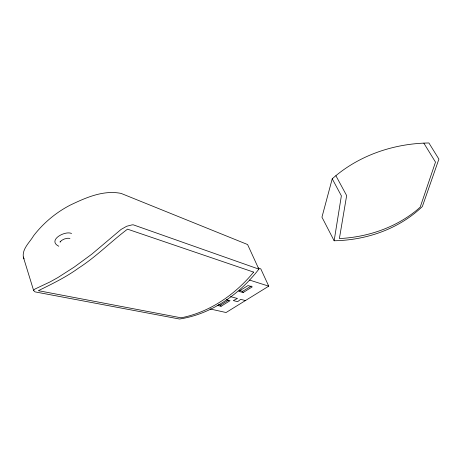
<?xml version="1.0" encoding="UTF-8"?>
<svg xmlns="http://www.w3.org/2000/svg" width="462" height="462" viewBox="0 0 462 462"><rect width="100%" height="100%" fill="white"/><g stroke="black" fill="none" stroke-linecap="round" stroke-linejoin="round"><path stroke-width="0.69" d="M33.662 290.615L34.223 289.558L35.349 288.848L50.115 281.889L57.883 277.558L74.347 266.996L91.84 254.135L121.05 229.447L126.715 226.253L132.08 224.867L133.287 224.827L258.864 269.132A128.552 104.048 -65.2 0 1 179.516 319.023L35.031 291.88L33.662 290.615L23.325 257.039C22.101 248.666 29.805 242.307 33.611 235.736C43.37 223.065 55.914 212.555 70.109 205.186C85.759 197.678 103.355 189.818 121.09 193.405L247.592 244.537L258.864 269.132M60.158 241.609L60.077 242.18L61.429 240.488L64.357 238.993L67.666 238.242L69.941 238.357M334.142 240.766L341.372 195.824L332.224 178.806C358.564 155.347 393.884 143.434 428.903 142.977L438.9 159.119L422.36 206.52A126.686 105.706 7.6 0 1 334.142 240.766L321.95 217.175L332.224 178.806M218.601 304.631L220.553 305.093L228.332 300.248M239.472 290.477L242.585 291.366L251.137 286.036M217.157 305.365L221.055 306.277L230.036 300.687L226.207 299.717M243.11 292.556L252.287 286.844L248.007 285.551L238.75 291.326L243.11 292.556L242.585 291.366M258.114 267.954L260.811 268.913L268.74 286.157L226.074 312.526L210.066 308.957M71.552 233.472C64.859 230.394 47.095 240.379 58.772 246.234M230.532 296.656L237.462 298.481L233.316 300.577L237.641 301.68L240.679 299.324L245.414 300.571M249.561 280.076L268.74 286.157M423.85 143.185L435.499 162.11L420.201 207.143L417.717 209.373A127.362 106.075 7.6 0 1 343.179 238.328L339.397 238.507L346.65 195.593L335.909 175.739M24.064 258.847L23.325 257.039M220.553 305.093L221.055 306.277M253.586 272.101L251.166 275.063A129.227 104.36 -65.2 0 1 184.124 317.18L180.942 317.787L38.363 290.679C52.108 283.893 66.135 277.148 78.632 268.035C96.246 256.762 110.897 241.626 127.524 229.164L253.586 272.101"/></g></svg>
